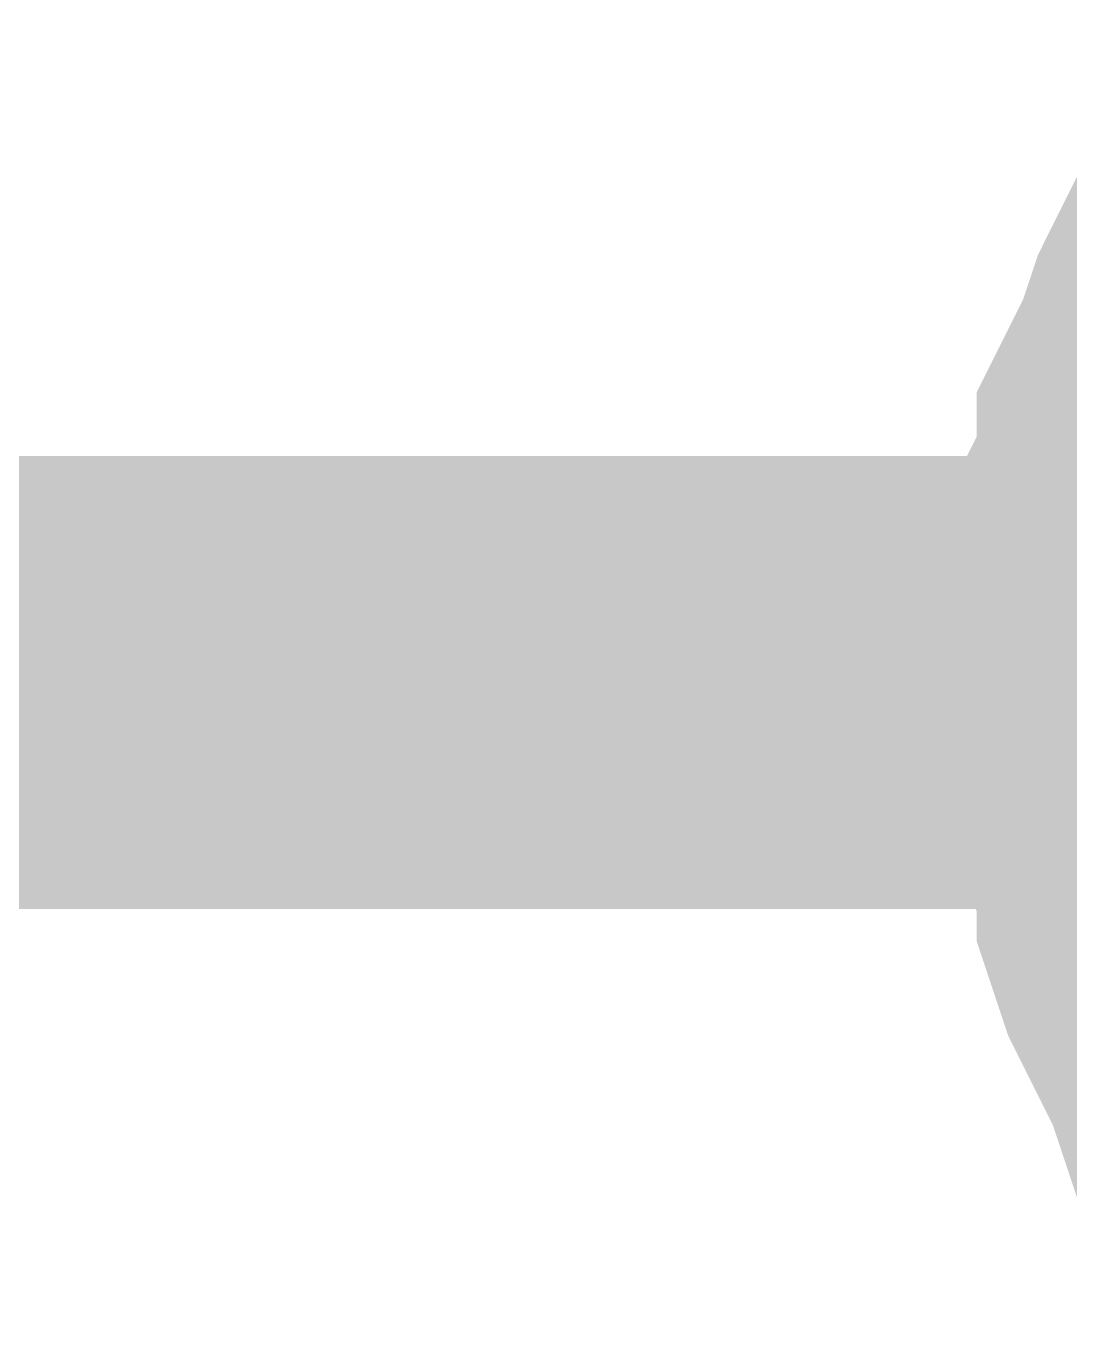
# Model space of a CAD drawing. Header units: inches. Extents: x 0 to 16.9, y 0 to 11.7.
# Drawn here: x 4.37093 to 4.3981, y 1.00311 to 1.03729 of the extents above; entities that cross this region are included whole.
import ezdxf

# ---------------------------------------------------------------- set-up
doc = ezdxf.new("R2010")
doc.units = ezdxf.units.IN
doc.header["$MEASUREMENT"] = 0
doc.layers.add('Sheet', color=255, linetype='Continuous')

msp = doc.modelspace()

# ---------------------------------------------------------------- linework, layer by layer
at = {"layer": 'Sheet'}
for points in [[(4.400808, 1.020197, 0.0118, 0.0118, 0), (4.400808, 1.021355, 0.0118, 0.0118, 0), (4.400808, 1.022127, 0.0118, 0.0118, 0), (4.401193, 1.023284, 0.0118, 0.0118, 0), (4.401193, 1.024442, 0.0118, 0.0118, 0), (4.401579, 1.025214, 0.0118, 0.0118, 0), (4.401579, 1.026371, 0.0118, 0.0118, 0), (4.401965, 1.027143, 0.0118, 0.0118, 0), (4.402351, 1.027915, 0.0118, 0.0118, 0), (4.402737, 1.029072, 0.0118, 0.0118, 0), (4.403122, 1.029844, 0.0118, 0.0118, 0), (4.403508, 1.030615, 0.0118, 0.0118, 0), (4.40428, 1.031387, 0.0118, 0.0118, 0)], [(4.400808, 1.020197, 0.0118, 0.0118, 0), (4.400808, 1.021355, 0.0118, 0.0118, 0), (4.400808, 1.022127, 0.0118, 0.0118, 0), (4.401193, 1.023284, 0.0118, 0.0118, 0), (4.401193, 1.024442, 0.0118, 0.0118, 0), (4.401579, 1.025214, 0.0118, 0.0118, 0), (4.401579, 1.026371, 0.0118, 0.0118, 0), (4.401965, 1.027143, 0.0118, 0.0118, 0), (4.402351, 1.027915, 0.0118, 0.0118, 0), (4.402737, 1.029072, 0.0118, 0.0118, 0), (4.403122, 1.029844, 0.0118, 0.0118, 0), (4.403508, 1.030615, 0.0118, 0.0118, 0), (4.40428, 1.031387, 0.0118, 0.0118, 0)], [(4.400808, 1.020197, 0.0118, 0.0118, 0), (4.400808, 1.021355, 0.0118, 0.0118, 0), (4.400808, 1.022127, 0.0118, 0.0118, 0), (4.401193, 1.023284, 0.0118, 0.0118, 0), (4.401193, 1.024442, 0.0118, 0.0118, 0), (4.401579, 1.025214, 0.0118, 0.0118, 0), (4.401579, 1.026371, 0.0118, 0.0118, 0), (4.401965, 1.027143, 0.0118, 0.0118, 0), (4.402351, 1.027915, 0.0118, 0.0118, 0), (4.402737, 1.029072, 0.0118, 0.0118, 0), (4.403122, 1.029844, 0.0118, 0.0118, 0), (4.403508, 1.030615, 0.0118, 0.0118, 0), (4.40428, 1.031387, 0.0118, 0.0118, 0)], [(4.400808, 1.020197, 0.0118, 0.0118, 0), (4.400808, 1.021355, 0.0118, 0.0118, 0), (4.400808, 1.022127, 0.0118, 0.0118, 0), (4.401193, 1.023284, 0.0118, 0.0118, 0), (4.401193, 1.024442, 0.0118, 0.0118, 0), (4.401579, 1.025214, 0.0118, 0.0118, 0), (4.401579, 1.026371, 0.0118, 0.0118, 0), (4.401965, 1.027143, 0.0118, 0.0118, 0), (4.402351, 1.027915, 0.0118, 0.0118, 0), (4.402737, 1.029072, 0.0118, 0.0118, 0), (4.403122, 1.029844, 0.0118, 0.0118, 0), (4.403508, 1.030615, 0.0118, 0.0118, 0), (4.40428, 1.031387, 0.0118, 0.0118, 0)], [(4.400808, 1.020197, 0.0118, 0.0118, 0), (4.400808, 1.021355, 0.0118, 0.0118, 0), (4.400808, 1.022127, 0.0118, 0.0118, 0), (4.401193, 1.023284, 0.0118, 0.0118, 0), (4.401193, 1.024442, 0.0118, 0.0118, 0), (4.401579, 1.025214, 0.0118, 0.0118, 0), (4.401579, 1.026371, 0.0118, 0.0118, 0), (4.401965, 1.027143, 0.0118, 0.0118, 0), (4.402351, 1.027915, 0.0118, 0.0118, 0), (4.402737, 1.029072, 0.0118, 0.0118, 0), (4.403122, 1.029844, 0.0118, 0.0118, 0), (4.403508, 1.030615, 0.0118, 0.0118, 0), (4.40428, 1.031387, 0.0118, 0.0118, 0)], [(4.220655, 1.020197, 0.0118, 0.0118, 0), (4.420867, 1.020197, 0.0118, 0.0118, 0)], [(4.40428, 1.009008, 0.0118, 0.0118, 0), (4.403508, 1.009779, 0.0118, 0.0118, 0), (4.403122, 1.010937, 0.0118, 0.0118, 0), (4.402737, 1.011709, 0.0118, 0.0118, 0), (4.402351, 1.01248, 0.0118, 0.0118, 0), (4.401965, 1.013252, 0.0118, 0.0118, 0), (4.401579, 1.01441, 0.0118, 0.0118, 0), (4.401579, 1.015181, 0.0118, 0.0118, 0), (4.401193, 1.016339, 0.0118, 0.0118, 0), (4.401193, 1.017111, 0.0118, 0.0118, 0), (4.400808, 1.018268, 0.0118, 0.0118, 0), (4.400808, 1.01904, 0.0118, 0.0118, 0), (4.400808, 1.020197, 0.0118, 0.0118, 0)], [(4.400808, 1.020197, 0.0118, 0.0118, 0), (4.400808, 1.020197, 0.0118, 0.0118, 0)], [(4.40428, 1.009008, 0.0118, 0.0118, 0), (4.403508, 1.009779, 0.0118, 0.0118, 0), (4.403122, 1.010937, 0.0118, 0.0118, 0), (4.402737, 1.011709, 0.0118, 0.0118, 0), (4.402351, 1.01248, 0.0118, 0.0118, 0), (4.401965, 1.013252, 0.0118, 0.0118, 0), (4.401579, 1.01441, 0.0118, 0.0118, 0), (4.401579, 1.015181, 0.0118, 0.0118, 0), (4.401193, 1.016339, 0.0118, 0.0118, 0), (4.401193, 1.017111, 0.0118, 0.0118, 0), (4.400808, 1.018268, 0.0118, 0.0118, 0), (4.400808, 1.01904, 0.0118, 0.0118, 0), (4.400808, 1.020197, 0.0118, 0.0118, 0)], [(4.400808, 1.020197, 0.0118, 0.0118, 0), (4.400808, 1.020197, 0.0118, 0.0118, 0)], [(4.40428, 1.009008, 0.0118, 0.0118, 0), (4.403508, 1.009779, 0.0118, 0.0118, 0), (4.403122, 1.010937, 0.0118, 0.0118, 0), (4.402737, 1.011709, 0.0118, 0.0118, 0), (4.402351, 1.01248, 0.0118, 0.0118, 0), (4.401965, 1.013252, 0.0118, 0.0118, 0), (4.401579, 1.01441, 0.0118, 0.0118, 0), (4.401579, 1.015181, 0.0118, 0.0118, 0), (4.401193, 1.016339, 0.0118, 0.0118, 0), (4.401193, 1.017111, 0.0118, 0.0118, 0), (4.400808, 1.018268, 0.0118, 0.0118, 0), (4.400808, 1.01904, 0.0118, 0.0118, 0), (4.400808, 1.020197, 0.0118, 0.0118, 0)], [(4.400808, 1.020197, 0.0118, 0.0118, 0), (4.400808, 1.020197, 0.0118, 0.0118, 0)], [(4.40428, 1.009008, 0.0118, 0.0118, 0), (4.403508, 1.009779, 0.0118, 0.0118, 0), (4.403122, 1.010937, 0.0118, 0.0118, 0), (4.402737, 1.011709, 0.0118, 0.0118, 0), (4.402351, 1.01248, 0.0118, 0.0118, 0), (4.401965, 1.013252, 0.0118, 0.0118, 0), (4.401579, 1.01441, 0.0118, 0.0118, 0), (4.401579, 1.015181, 0.0118, 0.0118, 0), (4.401193, 1.016339, 0.0118, 0.0118, 0), (4.401193, 1.017111, 0.0118, 0.0118, 0), (4.400808, 1.018268, 0.0118, 0.0118, 0), (4.400808, 1.01904, 0.0118, 0.0118, 0), (4.400808, 1.020197, 0.0118, 0.0118, 0)], [(4.400808, 1.020197, 0.0118, 0.0118, 0), (4.400808, 1.020197, 0.0118, 0.0118, 0)], [(4.40428, 1.009008, 0.0118, 0.0118, 0), (4.403508, 1.009779, 0.0118, 0.0118, 0), (4.403122, 1.010937, 0.0118, 0.0118, 0), (4.402737, 1.011709, 0.0118, 0.0118, 0), (4.402351, 1.01248, 0.0118, 0.0118, 0), (4.401965, 1.013252, 0.0118, 0.0118, 0), (4.401579, 1.01441, 0.0118, 0.0118, 0), (4.401579, 1.015181, 0.0118, 0.0118, 0), (4.401193, 1.016339, 0.0118, 0.0118, 0), (4.401193, 1.017111, 0.0118, 0.0118, 0), (4.400808, 1.018268, 0.0118, 0.0118, 0), (4.400808, 1.01904, 0.0118, 0.0118, 0), (4.400808, 1.020197, 0.0118, 0.0118, 0)], [(4.400808, 1.020197, 0.0118, 0.0118, 0), (4.400808, 1.020197, 0.0118, 0.0118, 0)]]:
    msp.add_lwpolyline(points, format="xyseb", dxfattribs=at)

doc.saveas('drawing.dxf')
